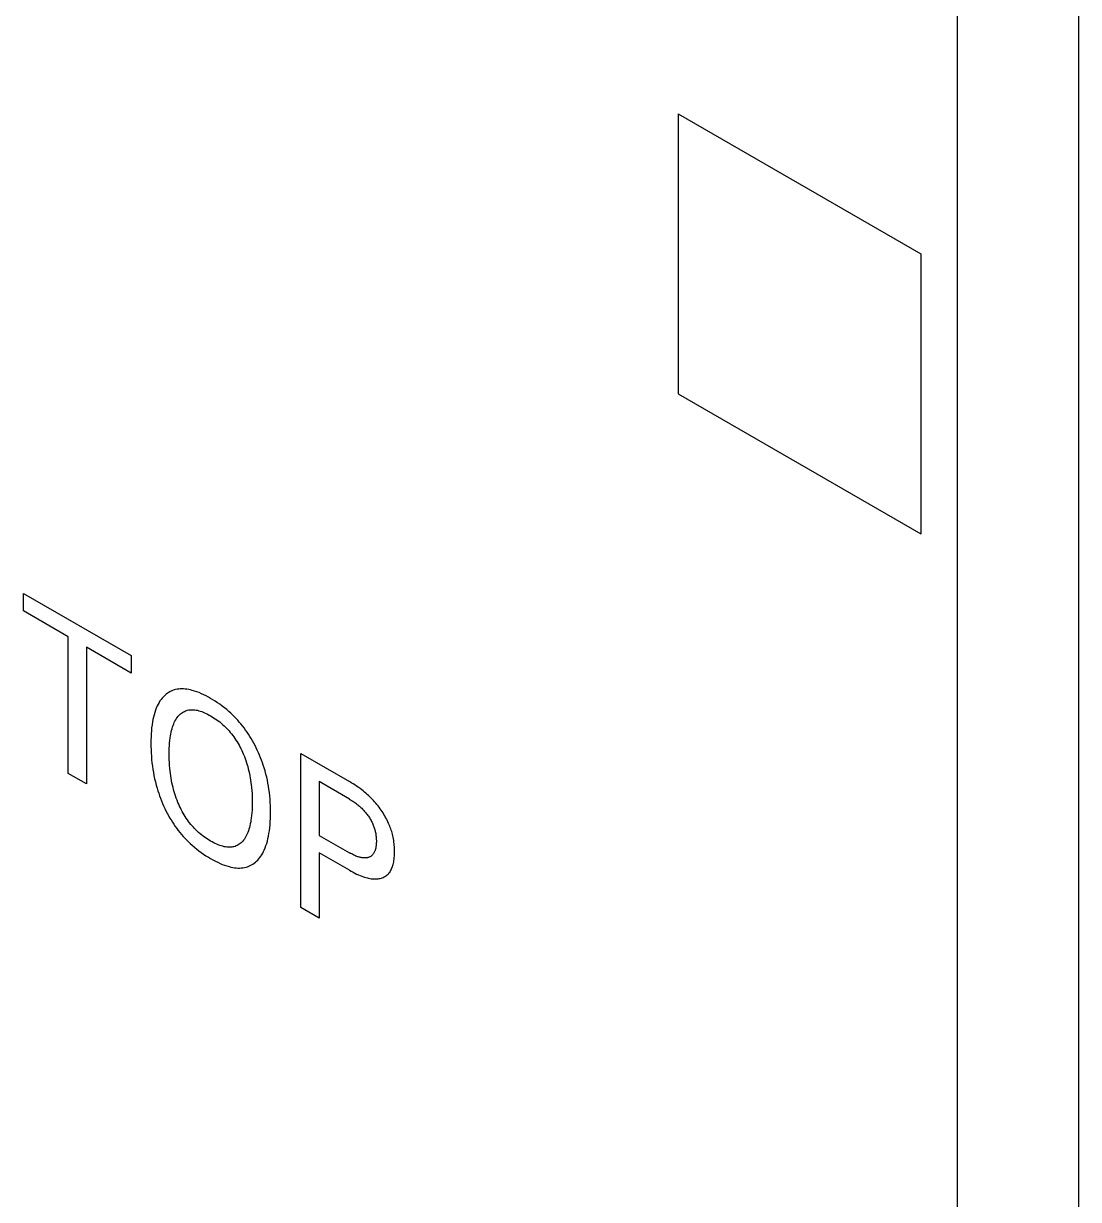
# Model space of a CAD drawing. Extents: x 0 to 420, y 0 to 297.
# Drawn here: x 188.29 to 200.59, y 126.93 to 140.64 of the extents above; entities that cross this region are included whole.
import ezdxf

# ---------------------------------------------------------------- set-up
doc = ezdxf.new("R2010")
doc.units = 0
doc.header["$LTSCALE"] = 23.1
doc.layers.add('40000_ISO', color=7, linetype='CONTINUOUS')

msp = doc.modelspace()

# ---------------------------------------------------------------- linework, layer by layer
at = {"layer": '40000_ISO', "color": 7, "linetype": 'CONTINUOUS'}
for p, q in [((199.172, 141.344), (199.172, 106.234)), ((200.587, 141.344), (200.587, 106.234)), ((195.92, 139.588), (195.92, 136.322)), ((195.92, 139.588), (198.748, 137.955)), ((198.748, 137.955), (198.748, 134.689)), ((195.92, 136.322), (198.748, 134.689)), ((188.287, 133.789), (188.287, 133.993)), ((188.287, 133.993), (189.543, 133.268)), ((188.809, 133.488), (188.287, 133.789)), ((188.809, 131.895), (188.809, 133.488)), ((189.021, 133.365), (189.021, 131.772)), ((189.543, 133.064), (189.021, 133.365)), ((189.543, 133.268), (189.543, 133.064)), ((189.891, 132.757), (189.878, 132.739)), ((189.904, 132.773), (189.891, 132.757)), ((189.918, 132.789), (189.904, 132.773)), ((189.933, 132.803), (189.918, 132.789)), ((189.938, 132.808), (189.933, 132.803)), ((189.951, 132.819), (189.938, 132.808)), ((189.965, 132.83), (189.951, 132.819)), ((189.98, 132.839), (189.965, 132.83)), ((189.995, 132.848), (189.98, 132.839)), ((190.01, 132.855), (189.995, 132.848)), ((190.026, 132.862), (190.01, 132.855)), ((190.043, 132.868), (190.026, 132.862)), ((190.06, 132.872), (190.043, 132.868)), ((190.078, 132.876), (190.06, 132.872)), ((190.096, 132.878), (190.078, 132.876)), ((190.115, 132.88), (190.096, 132.878)), ((190.134, 132.88), (190.115, 132.88)), ((190.153, 132.88), (190.134, 132.88)), ((190.173, 132.878), (190.153, 132.88)), ((190.193, 132.876), (190.173, 132.878)), ((190.213, 132.872), (190.193, 132.876)), ((190.234, 132.868), (190.213, 132.872)), ((190.255, 132.863), (190.234, 132.868)), ((190.281, 132.855), (190.255, 132.863)), ((190.307, 132.846), (190.281, 132.855)), ((190.334, 132.836), (190.307, 132.846)), ((190.361, 132.824), (190.334, 132.836)), ((190.388, 132.812), (190.361, 132.824)), ((190.415, 132.798), (190.388, 132.812)), ((190.442, 132.784), (190.415, 132.798)), ((190.469, 132.769), (190.442, 132.784)), ((190.496, 132.753), (190.469, 132.769)), ((190.523, 132.736), (190.496, 132.753)), ((189.826, 132.632), (189.817, 132.606)), ((189.835, 132.657), (189.826, 132.632)), ((189.846, 132.681), (189.835, 132.657)), ((189.856, 132.701), (189.846, 132.681)), ((189.867, 132.721), (189.856, 132.701)), ((189.878, 132.739), (189.867, 132.721)), ((190.139, 132.605), (190.151, 132.612)), ((190.151, 132.612), (190.163, 132.618)), ((190.163, 132.618), (190.175, 132.624)), ((190.175, 132.624), (190.187, 132.628)), ((190.187, 132.628), (190.2, 132.631)), ((190.2, 132.631), (190.213, 132.634)), ((190.213, 132.634), (190.227, 132.636)), ((190.227, 132.636), (190.241, 132.637)), ((190.241, 132.637), (190.255, 132.637)), ((190.255, 132.637), (190.269, 132.636)), ((190.269, 132.636), (190.284, 132.635)), ((190.284, 132.635), (190.299, 132.633)), ((190.299, 132.633), (190.314, 132.63)), ((190.314, 132.63), (190.331, 132.626)), ((190.331, 132.626), (190.347, 132.621)), ((190.347, 132.621), (190.365, 132.615)), ((190.365, 132.615), (190.382, 132.608)), ((190.55, 132.718), (190.523, 132.736)), ((190.577, 132.7), (190.55, 132.718)), ((190.603, 132.68), (190.577, 132.7)), ((190.63, 132.66), (190.603, 132.68)), ((190.656, 132.638), (190.63, 132.66)), ((190.682, 132.616), (190.656, 132.638)), ((190.703, 132.597), (190.682, 132.616)), ((189.791, 132.494), (189.786, 132.461)), ((189.796, 132.523), (189.791, 132.494)), ((189.802, 132.551), (189.796, 132.523)), ((189.809, 132.579), (189.802, 132.551)), ((189.817, 132.606), (189.809, 132.579)), ((190.038, 132.472), (190.045, 132.488)), ((190.045, 132.488), (190.053, 132.504)), ((190.053, 132.504), (190.061, 132.519)), ((190.061, 132.519), (190.07, 132.533)), ((190.07, 132.533), (190.08, 132.547)), ((190.08, 132.547), (190.09, 132.56)), ((190.09, 132.56), (190.099, 132.57)), ((190.099, 132.57), (190.108, 132.58)), ((190.108, 132.58), (190.118, 132.589)), ((190.118, 132.589), (190.129, 132.597)), ((190.129, 132.597), (190.139, 132.605)), ((190.382, 132.608), (190.399, 132.601)), ((190.399, 132.601), (190.417, 132.593)), ((190.417, 132.593), (190.434, 132.584)), ((190.434, 132.584), (190.452, 132.575)), ((190.452, 132.575), (190.469, 132.565)), ((190.469, 132.565), (190.487, 132.555)), ((190.487, 132.555), (190.504, 132.544)), ((190.504, 132.544), (190.522, 132.532)), ((190.522, 132.532), (190.539, 132.52)), ((190.539, 132.52), (190.557, 132.507)), ((190.557, 132.507), (190.574, 132.494)), ((190.574, 132.494), (190.591, 132.48)), ((190.591, 132.48), (190.608, 132.465)), ((190.724, 132.577), (190.703, 132.597)), ((190.744, 132.557), (190.724, 132.577)), ((190.764, 132.537), (190.744, 132.557)), ((190.784, 132.515), (190.764, 132.537)), ((190.803, 132.493), (190.784, 132.515)), ((190.822, 132.471), (190.803, 132.493)), ((189.775, 132.357), (189.774, 132.321)), ((189.778, 132.392), (189.775, 132.357)), ((189.781, 132.427), (189.778, 132.392)), ((189.786, 132.461), (189.781, 132.427)), ((190, 132.331), (190.004, 132.353)), ((190.004, 132.353), (190.008, 132.375)), ((190.008, 132.375), (190.013, 132.395)), ((190.013, 132.395), (190.019, 132.416)), ((190.019, 132.416), (190.025, 132.436)), ((190.025, 132.436), (190.032, 132.455)), ((190.032, 132.455), (190.038, 132.472)), ((190.608, 132.465), (190.625, 132.45)), ((190.625, 132.45), (190.64, 132.436)), ((190.64, 132.436), (190.655, 132.421)), ((190.655, 132.421), (190.67, 132.405)), ((190.67, 132.405), (190.684, 132.389)), ((190.684, 132.389), (190.698, 132.373)), ((190.698, 132.373), (190.712, 132.356)), ((190.712, 132.356), (190.726, 132.338)), ((190.726, 132.338), (190.739, 132.32)), ((190.841, 132.448), (190.822, 132.471)), ((190.859, 132.424), (190.841, 132.448)), ((190.877, 132.4), (190.859, 132.424)), ((190.894, 132.376), (190.877, 132.4)), ((190.91, 132.351), (190.894, 132.376)), ((190.927, 132.325), (190.91, 132.351)), ((189.773, 132.285), (189.772, 132.248)), ((189.772, 132.248), (189.773, 132.21)), ((189.774, 132.321), (189.773, 132.285)), ((189.773, 132.21), (189.774, 132.172)), ((189.986, 132.186), (189.988, 132.218)), ((189.988, 132.218), (189.99, 132.249)), ((189.99, 132.249), (189.993, 132.279)), ((189.993, 132.279), (189.997, 132.309)), ((189.997, 132.309), (190, 132.331)), ((190.739, 132.32), (190.752, 132.302)), ((190.752, 132.302), (190.764, 132.283)), ((190.764, 132.283), (190.777, 132.264)), ((190.777, 132.264), (190.788, 132.244)), ((190.788, 132.244), (190.8, 132.224)), ((190.8, 132.224), (190.811, 132.204)), ((190.811, 132.204), (190.821, 132.183)), ((190.942, 132.3), (190.927, 132.325)), ((190.957, 132.274), (190.942, 132.3)), ((190.972, 132.247), (190.957, 132.274)), ((190.986, 132.221), (190.972, 132.247)), ((190.999, 132.194), (190.986, 132.221)), ((189.774, 132.172), (189.775, 132.134)), ((189.775, 132.134), (189.778, 132.095)), ((189.778, 132.095), (189.781, 132.056)), ((189.985, 132.155), (189.986, 132.186)), ((189.985, 132.123), (189.985, 132.155)), ((189.985, 132.089), (189.985, 132.123)), ((189.986, 132.056), (189.985, 132.089)), ((190.821, 132.183), (190.831, 132.163)), ((190.831, 132.163), (190.84, 132.142)), ((190.84, 132.142), (190.849, 132.121)), ((190.849, 132.121), (190.853, 132.114)), ((190.853, 132.114), (190.862, 132.09)), ((190.862, 132.09), (190.871, 132.067)), ((190.871, 132.067), (190.879, 132.043)), ((191.013, 132.165), (190.999, 132.194)), ((191.027, 132.136), (191.013, 132.165)), ((191.039, 132.106), (191.027, 132.136)), ((191.051, 132.077), (191.039, 132.106)), ((191.062, 132.048), (191.051, 132.077)), ((191.522, 130.329), (191.522, 132.125)), ((191.522, 132.125), (192.088, 131.799)), ((189.781, 132.056), (189.785, 132.016)), ((189.785, 132.016), (189.79, 131.977)), ((189.79, 131.977), (189.796, 131.941)), ((189.796, 131.941), (189.802, 131.905)), ((189.988, 132.022), (189.986, 132.056)), ((189.99, 131.988), (189.988, 132.022)), ((189.993, 131.954), (189.99, 131.988)), ((189.996, 131.919), (189.993, 131.954)), ((190.879, 132.043), (190.887, 132.019)), ((190.887, 132.019), (190.895, 131.996)), ((190.895, 131.996), (190.901, 131.973)), ((190.901, 131.973), (190.908, 131.949)), ((190.908, 131.949), (190.914, 131.922)), ((191.073, 132.018), (191.062, 132.048)), ((191.083, 131.989), (191.073, 132.018)), ((191.092, 131.959), (191.083, 131.989)), ((191.103, 131.923), (191.092, 131.959)), ((189.021, 131.772), (188.809, 131.895)), ((189.802, 131.905), (189.808, 131.869)), ((189.808, 131.869), (189.816, 131.833)), ((189.816, 131.833), (189.825, 131.796)), ((189.825, 131.796), (189.834, 131.759)), ((190, 131.893), (189.996, 131.919)), ((190.004, 131.866), (190, 131.893)), ((190.008, 131.839), (190.004, 131.866)), ((190.013, 131.813), (190.008, 131.839)), ((190.018, 131.785), (190.013, 131.813)), ((190.914, 131.922), (190.92, 131.895)), ((190.92, 131.895), (190.926, 131.868)), ((190.926, 131.868), (190.931, 131.842)), ((190.931, 131.842), (190.935, 131.815)), ((190.935, 131.815), (190.939, 131.789)), ((191.113, 131.887), (191.103, 131.923)), ((191.122, 131.851), (191.113, 131.887)), ((191.13, 131.815), (191.122, 131.851)), ((191.137, 131.779), (191.13, 131.815)), ((191.735, 131.799), (191.735, 131.172)), ((192.088, 131.595), (191.735, 131.799)), ((192.108, 131.786), (192.088, 131.799)), ((189.834, 131.759), (189.844, 131.723)), ((189.844, 131.723), (189.853, 131.693)), ((189.853, 131.693), (189.863, 131.663)), ((189.863, 131.663), (189.873, 131.634)), ((190.024, 131.758), (190.018, 131.785)), ((190.031, 131.731), (190.024, 131.758)), ((190.037, 131.706), (190.031, 131.731)), ((190.044, 131.681), (190.037, 131.706)), ((190.052, 131.656), (190.044, 131.681)), ((190.06, 131.631), (190.052, 131.656)), ((190.939, 131.789), (190.943, 131.763)), ((190.943, 131.763), (190.946, 131.729)), ((190.946, 131.729), (190.949, 131.695)), ((190.949, 131.695), (190.951, 131.662)), ((190.951, 131.662), (190.953, 131.628)), ((191.143, 131.744), (191.137, 131.779)), ((191.148, 131.709), (191.143, 131.744)), ((191.154, 131.67), (191.148, 131.709)), ((191.158, 131.631), (191.154, 131.67)), ((192.129, 131.774), (192.108, 131.786)), ((192.149, 131.761), (192.129, 131.774)), ((192.17, 131.747), (192.149, 131.761)), ((192.19, 131.733), (192.17, 131.747)), ((192.211, 131.718), (192.19, 131.733)), ((192.231, 131.702), (192.211, 131.718)), ((192.247, 131.69), (192.231, 131.702)), ((192.262, 131.677), (192.247, 131.69)), ((192.278, 131.664), (192.262, 131.677)), ((192.294, 131.65), (192.278, 131.664)), ((189.873, 131.634), (189.884, 131.604)), ((189.884, 131.604), (189.896, 131.574)), ((189.896, 131.574), (189.908, 131.545)), ((189.908, 131.545), (189.921, 131.515)), ((189.921, 131.515), (189.934, 131.486)), ((190.068, 131.606), (190.06, 131.631)), ((190.078, 131.582), (190.068, 131.606)), ((190.088, 131.557), (190.078, 131.582)), ((190.097, 131.535), (190.088, 131.557)), ((190.106, 131.514), (190.097, 131.535)), ((190.953, 131.628), (190.954, 131.596)), ((190.954, 131.53), (190.953, 131.498)), ((190.954, 131.596), (190.954, 131.563)), ((190.954, 131.563), (190.954, 131.53)), ((191.161, 131.593), (191.158, 131.631)), ((191.164, 131.555), (191.161, 131.593)), ((191.166, 131.517), (191.164, 131.555)), ((191.167, 131.48), (191.166, 131.517)), ((192.088, 131.595), (192.1, 131.588)), ((192.1, 131.588), (192.112, 131.58)), ((192.112, 131.58), (192.125, 131.572)), ((192.125, 131.572), (192.137, 131.564)), ((192.137, 131.564), (192.15, 131.555)), ((192.15, 131.555), (192.162, 131.546)), ((192.162, 131.546), (192.174, 131.537)), ((192.174, 131.537), (192.184, 131.529)), ((192.184, 131.529), (192.193, 131.521)), ((192.193, 131.521), (192.203, 131.513)), ((192.309, 131.636), (192.294, 131.65)), ((192.324, 131.622), (192.309, 131.636)), ((192.339, 131.607), (192.324, 131.622)), ((192.354, 131.591), (192.339, 131.607)), ((192.368, 131.577), (192.354, 131.591)), ((192.381, 131.562), (192.368, 131.577)), ((192.394, 131.547), (192.381, 131.562)), ((192.407, 131.531), (192.394, 131.547)), ((192.42, 131.515), (192.407, 131.531)), ((192.433, 131.499), (192.42, 131.515)), ((189.934, 131.486), (189.948, 131.459)), ((189.948, 131.459), (189.962, 131.432)), ((189.962, 131.432), (189.976, 131.405)), ((189.976, 131.405), (189.991, 131.378)), ((189.991, 131.378), (190.007, 131.352)), ((190.116, 131.493), (190.106, 131.514)), ((190.126, 131.472), (190.116, 131.493)), ((190.137, 131.452), (190.126, 131.472)), ((190.148, 131.431), (190.137, 131.452)), ((190.16, 131.411), (190.148, 131.431)), ((190.172, 131.391), (190.16, 131.411)), ((190.185, 131.372), (190.172, 131.391)), ((190.946, 131.403), (190.943, 131.372)), ((190.949, 131.434), (190.946, 131.403)), ((190.952, 131.466), (190.949, 131.434)), ((190.953, 131.498), (190.952, 131.466)), ((191.166, 131.369), (191.167, 131.405)), ((191.167, 131.443), (191.167, 131.48)), ((191.167, 131.405), (191.167, 131.443)), ((192.203, 131.513), (192.212, 131.505)), ((192.212, 131.505), (192.221, 131.497)), ((192.221, 131.497), (192.23, 131.488)), ((192.23, 131.488), (192.239, 131.479)), ((192.239, 131.479), (192.248, 131.47)), ((192.248, 131.47), (192.256, 131.461)), ((192.256, 131.461), (192.264, 131.452)), ((192.264, 131.452), (192.272, 131.443)), ((192.272, 131.443), (192.28, 131.434)), ((192.28, 131.434), (192.287, 131.424)), ((192.287, 131.424), (192.295, 131.414)), ((192.295, 131.414), (192.302, 131.405)), ((192.302, 131.405), (192.309, 131.394)), ((192.309, 131.394), (192.316, 131.385)), ((192.316, 131.385), (192.322, 131.375)), ((192.445, 131.483), (192.433, 131.499)), ((192.457, 131.466), (192.445, 131.483)), ((192.468, 131.449), (192.457, 131.466)), ((192.479, 131.433), (192.468, 131.449)), ((192.489, 131.416), (192.479, 131.433)), ((192.499, 131.4), (192.489, 131.416)), ((192.509, 131.382), (192.499, 131.4)), ((192.518, 131.365), (192.509, 131.382)), ((190.007, 131.352), (190.023, 131.326)), ((190.023, 131.326), (190.039, 131.301)), ((190.039, 131.301), (190.056, 131.276)), ((190.056, 131.276), (190.074, 131.252)), ((190.074, 131.252), (190.092, 131.228)), ((190.198, 131.353), (190.185, 131.372)), ((190.211, 131.335), (190.198, 131.353)), ((190.224, 131.317), (190.211, 131.335)), ((190.238, 131.3), (190.224, 131.317)), ((190.253, 131.283), (190.238, 131.3)), ((190.267, 131.267), (190.253, 131.283)), ((190.282, 131.251), (190.267, 131.267)), ((190.297, 131.236), (190.282, 131.251)), ((190.915, 131.243), (190.909, 131.223)), ((190.921, 131.263), (190.915, 131.243)), ((190.927, 131.284), (190.921, 131.263)), ((190.931, 131.306), (190.927, 131.284)), ((190.936, 131.328), (190.931, 131.306)), ((190.939, 131.35), (190.936, 131.328)), ((190.943, 131.372), (190.939, 131.35)), ((191.154, 131.226), (191.158, 131.261)), ((191.158, 131.261), (191.161, 131.296)), ((191.161, 131.296), (191.164, 131.332)), ((191.164, 131.332), (191.166, 131.369)), ((192.322, 131.375), (192.328, 131.365)), ((192.328, 131.365), (192.334, 131.355)), ((192.334, 131.355), (192.34, 131.344)), ((192.34, 131.344), (192.345, 131.334)), ((192.345, 131.334), (192.35, 131.323)), ((192.35, 131.323), (192.355, 131.313)), ((192.355, 131.313), (192.36, 131.302)), ((192.36, 131.302), (192.364, 131.292)), ((192.364, 131.292), (192.369, 131.281)), ((192.369, 131.281), (192.373, 131.27)), ((192.373, 131.27), (192.376, 131.259)), ((192.376, 131.259), (192.38, 131.248)), ((192.38, 131.248), (192.383, 131.237)), ((192.527, 131.348), (192.518, 131.365)), ((192.536, 131.33), (192.527, 131.348)), ((192.544, 131.312), (192.536, 131.33)), ((192.551, 131.296), (192.544, 131.312)), ((192.557, 131.28), (192.551, 131.296)), ((192.563, 131.264), (192.557, 131.28)), ((192.569, 131.248), (192.563, 131.264)), ((192.575, 131.232), (192.569, 131.248)), ((190.092, 131.228), (190.111, 131.204)), ((190.111, 131.204), (190.13, 131.181)), ((190.13, 131.181), (190.15, 131.159)), ((190.15, 131.159), (190.17, 131.137)), ((190.17, 131.137), (190.19, 131.116)), ((190.19, 131.116), (190.211, 131.096)), ((190.312, 131.221), (190.297, 131.236)), ((190.329, 131.206), (190.312, 131.221)), ((190.346, 131.191), (190.329, 131.206)), ((190.363, 131.177), (190.346, 131.191)), ((190.381, 131.163), (190.363, 131.177)), ((190.398, 131.15), (190.381, 131.163)), ((190.416, 131.138), (190.398, 131.15)), ((190.434, 131.126), (190.416, 131.138)), ((190.451, 131.115), (190.434, 131.126)), ((190.469, 131.105), (190.451, 131.115)), ((190.487, 131.095), (190.469, 131.105)), ((190.843, 131.105), (190.833, 131.094)), ((190.852, 131.116), (190.843, 131.105)), ((190.862, 131.129), (190.852, 131.116)), ((190.871, 131.143), (190.862, 131.129)), ((190.88, 131.158), (190.871, 131.143)), ((190.888, 131.173), (190.88, 131.158)), ((190.895, 131.189), (190.888, 131.173)), ((190.902, 131.206), (190.895, 131.189)), ((190.909, 131.223), (190.902, 131.206)), ((191.123, 131.078), (191.131, 131.106)), ((191.131, 131.106), (191.137, 131.134)), ((191.137, 131.134), (191.144, 131.163)), ((191.144, 131.163), (191.149, 131.192)), ((191.149, 131.192), (191.154, 131.226)), ((191.735, 131.172), (192.088, 130.969)), ((192.383, 131.237), (192.386, 131.227)), ((192.386, 131.227), (192.388, 131.216)), ((192.388, 131.216), (192.39, 131.205)), ((192.39, 131.205), (192.393, 131.194)), ((192.393, 131.194), (192.395, 131.182)), ((192.395, 131.182), (192.396, 131.17)), ((192.396, 131.17), (192.398, 131.159)), ((192.398, 131.159), (192.399, 131.148)), ((192.399, 131.148), (192.4, 131.136)), ((192.4, 131.136), (192.4, 131.125)), ((192.4, 131.125), (192.401, 131.114)), ((192.401, 131.114), (192.401, 131.103)), ((192.58, 131.216), (192.575, 131.232)), ((192.584, 131.2), (192.58, 131.216)), ((192.589, 131.184), (192.584, 131.2)), ((192.593, 131.168), (192.589, 131.184)), ((192.596, 131.152), (192.593, 131.168)), ((192.6, 131.132), (192.596, 131.152)), ((192.603, 131.113), (192.6, 131.132)), ((192.606, 131.094), (192.603, 131.113)), ((190.211, 131.096), (190.231, 131.076)), ((190.231, 131.076), (190.252, 131.057)), ((190.252, 131.057), (190.279, 131.034)), ((190.279, 131.034), (190.306, 131.012)), ((190.306, 131.012), (190.333, 130.991)), ((190.333, 130.991), (190.36, 130.971)), ((190.36, 130.971), (190.387, 130.952)), ((190.505, 131.085), (190.487, 131.095)), ((190.522, 131.077), (190.505, 131.085)), ((190.54, 131.068), (190.522, 131.077)), ((190.557, 131.061), (190.54, 131.068)), ((190.575, 131.055), (190.557, 131.061)), ((190.592, 131.049), (190.575, 131.055)), ((190.609, 131.044), (190.592, 131.049)), ((190.626, 131.04), (190.609, 131.044)), ((190.641, 131.037), (190.626, 131.04)), ((190.657, 131.035), (190.641, 131.037)), ((190.671, 131.034), (190.657, 131.035)), ((190.686, 131.033), (190.671, 131.034)), ((190.7, 131.033), (190.686, 131.033)), ((190.714, 131.035), (190.7, 131.033)), ((190.728, 131.037), (190.714, 131.035)), ((190.741, 131.04), (190.728, 131.037)), ((190.754, 131.043), (190.741, 131.04)), ((190.767, 131.048), (190.754, 131.043)), ((190.779, 131.054), (190.767, 131.048)), ((190.791, 131.06), (190.779, 131.054)), ((190.802, 131.068), (190.791, 131.06)), ((190.813, 131.076), (190.802, 131.068)), ((190.823, 131.085), (190.813, 131.076)), ((190.833, 131.094), (190.823, 131.085)), ((191.076, 130.964), (191.085, 130.982)), ((191.085, 130.982), (191.094, 131.001)), ((191.094, 131.001), (191.105, 131.026)), ((191.105, 131.026), (191.114, 131.052)), ((191.114, 131.052), (191.123, 131.078)), ((191.735, 130.969), (191.735, 130.206)), ((192.088, 130.765), (191.735, 130.969)), ((192.1, 130.961), (192.088, 130.969)), ((192.373, 130.968), (192.369, 130.961)), ((192.377, 130.975), (192.373, 130.968)), ((192.38, 130.982), (192.377, 130.975)), ((192.383, 130.989), (192.38, 130.982)), ((192.386, 130.996), (192.383, 130.989)), ((192.388, 131.004), (192.386, 130.996)), ((192.391, 131.012), (192.388, 131.004)), ((192.393, 131.022), (192.391, 131.012)), ((192.395, 131.031), (192.393, 131.022)), ((192.396, 131.041), (192.395, 131.031)), ((192.398, 131.051), (192.396, 131.041)), ((192.399, 131.061), (192.398, 131.051)), ((192.4, 131.071), (192.399, 131.061)), ((192.401, 131.093), (192.4, 131.082)), ((192.4, 131.082), (192.4, 131.071)), ((192.401, 131.103), (192.401, 131.093)), ((192.608, 131.075), (192.606, 131.094)), ((192.61, 131.056), (192.608, 131.075)), ((192.612, 131.038), (192.61, 131.056)), ((192.613, 131.019), (192.612, 131.038)), ((192.613, 131.001), (192.613, 131.019)), ((192.613, 130.983), (192.613, 131.001)), ((192.613, 130.965), (192.613, 130.983)), ((190.387, 130.952), (190.414, 130.934)), ((190.414, 130.934), (190.442, 130.917)), ((190.442, 130.917), (190.469, 130.901)), ((190.469, 130.901), (190.496, 130.886)), ((190.496, 130.886), (190.524, 130.871)), ((190.524, 130.871), (190.551, 130.858)), ((190.551, 130.858), (190.578, 130.845)), ((190.578, 130.845), (190.605, 130.834)), ((190.605, 130.834), (190.632, 130.824)), ((190.947, 130.828), (190.962, 130.837)), ((190.962, 130.837), (190.976, 130.847)), ((190.976, 130.847), (190.99, 130.858)), ((190.99, 130.858), (191.004, 130.87)), ((191.004, 130.87), (191.017, 130.883)), ((191.017, 130.883), (191.03, 130.898)), ((191.03, 130.898), (191.043, 130.913)), ((191.043, 130.913), (191.054, 130.929)), ((191.054, 130.929), (191.065, 130.946)), ((191.065, 130.946), (191.076, 130.964)), ((192.113, 130.955), (192.1, 130.961)), ((192.125, 130.948), (192.113, 130.955)), ((192.138, 130.942), (192.125, 130.948)), ((192.15, 130.936), (192.138, 130.942)), ((192.163, 130.931), (192.15, 130.936)), ((192.175, 130.926), (192.163, 130.931)), ((192.185, 130.923), (192.175, 130.926)), ((192.194, 130.92), (192.185, 130.923)), ((192.203, 130.917), (192.194, 130.92)), ((192.213, 130.915), (192.203, 130.917)), ((192.222, 130.913), (192.213, 130.915)), ((192.231, 130.911), (192.222, 130.913)), ((192.24, 130.909), (192.231, 130.911)), ((192.249, 130.909), (192.24, 130.909)), ((192.257, 130.908), (192.249, 130.909)), ((192.265, 130.908), (192.257, 130.908)), ((192.273, 130.908), (192.265, 130.908)), ((192.281, 130.909), (192.273, 130.908)), ((192.289, 130.91), (192.281, 130.909)), ((192.296, 130.911), (192.289, 130.91)), ((192.303, 130.913), (192.296, 130.911)), ((192.31, 130.915), (192.303, 130.913)), ((192.317, 130.917), (192.31, 130.915)), ((192.323, 130.92), (192.317, 130.917)), ((192.329, 130.923), (192.323, 130.92)), ((192.335, 130.927), (192.329, 130.923)), ((192.34, 130.931), (192.335, 130.927)), ((192.346, 130.935), (192.34, 130.931)), ((192.351, 130.939), (192.346, 130.935)), ((192.356, 130.944), (192.351, 130.939)), ((192.36, 130.95), (192.356, 130.944)), ((192.365, 130.955), (192.36, 130.95)), ((192.369, 130.961), (192.365, 130.955)), ((192.592, 130.819), (192.596, 130.832)), ((192.596, 130.832), (192.6, 130.848)), ((192.6, 130.848), (192.603, 130.863)), ((192.603, 130.863), (192.606, 130.879)), ((192.606, 130.879), (192.609, 130.896)), ((192.609, 130.896), (192.61, 130.913)), ((192.61, 130.913), (192.612, 130.93)), ((192.612, 130.93), (192.613, 130.947)), ((192.613, 130.947), (192.613, 130.965)), ((190.632, 130.824), (190.659, 130.815)), ((190.659, 130.815), (190.685, 130.807)), ((190.685, 130.807), (190.706, 130.802)), ((190.706, 130.802), (190.727, 130.798)), ((190.727, 130.798), (190.747, 130.795)), ((190.747, 130.795), (190.768, 130.792)), ((190.768, 130.792), (190.788, 130.791)), ((190.788, 130.791), (190.807, 130.791)), ((190.807, 130.791), (190.826, 130.792)), ((190.826, 130.792), (190.845, 130.794)), ((190.845, 130.794), (190.864, 130.797)), ((190.864, 130.797), (190.881, 130.801)), ((190.881, 130.801), (190.898, 130.806)), ((190.898, 130.806), (190.915, 130.812)), ((190.915, 130.812), (190.931, 130.819)), ((190.931, 130.819), (190.947, 130.828)), ((192.088, 130.765), (192.108, 130.753)), ((192.108, 130.753), (192.129, 130.742)), ((192.129, 130.742), (192.15, 130.731)), ((192.15, 130.731), (192.171, 130.721)), ((192.171, 130.721), (192.191, 130.712)), ((192.191, 130.712), (192.212, 130.703)), ((192.212, 130.703), (192.233, 130.695)), ((192.233, 130.695), (192.249, 130.689)), ((192.491, 130.687), (192.501, 130.692)), ((192.501, 130.692), (192.51, 130.698)), ((192.51, 130.698), (192.52, 130.705)), ((192.52, 130.705), (192.528, 130.713)), ((192.528, 130.713), (192.537, 130.721)), ((192.537, 130.721), (192.545, 130.729)), ((192.545, 130.729), (192.552, 130.738)), ((192.552, 130.738), (192.56, 130.748)), ((192.56, 130.748), (192.566, 130.759)), ((192.566, 130.759), (192.572, 130.77)), ((192.572, 130.77), (192.578, 130.781)), ((192.578, 130.781), (192.583, 130.793)), ((192.583, 130.793), (192.588, 130.806)), ((192.588, 130.806), (192.592, 130.819)), ((192.249, 130.689), (192.264, 130.684)), ((192.264, 130.684), (192.28, 130.679)), ((192.28, 130.679), (192.296, 130.675)), ((192.296, 130.675), (192.311, 130.671)), ((192.311, 130.671), (192.326, 130.668)), ((192.326, 130.668), (192.342, 130.666)), ((192.342, 130.666), (192.357, 130.664)), ((192.357, 130.664), (192.37, 130.663)), ((192.37, 130.663), (192.384, 130.663)), ((192.384, 130.663), (192.397, 130.663)), ((192.397, 130.663), (192.41, 130.664)), ((192.41, 130.664), (192.422, 130.666)), ((192.422, 130.666), (192.435, 130.668)), ((192.435, 130.668), (192.447, 130.67)), ((192.447, 130.67), (192.459, 130.674)), ((192.459, 130.674), (192.47, 130.678)), ((192.47, 130.678), (192.481, 130.682)), ((192.481, 130.682), (192.491, 130.687)), ((191.735, 130.206), (191.522, 130.329))]:
    msp.add_line(p, q, dxfattribs=at)

doc.saveas('drawing.dxf')
